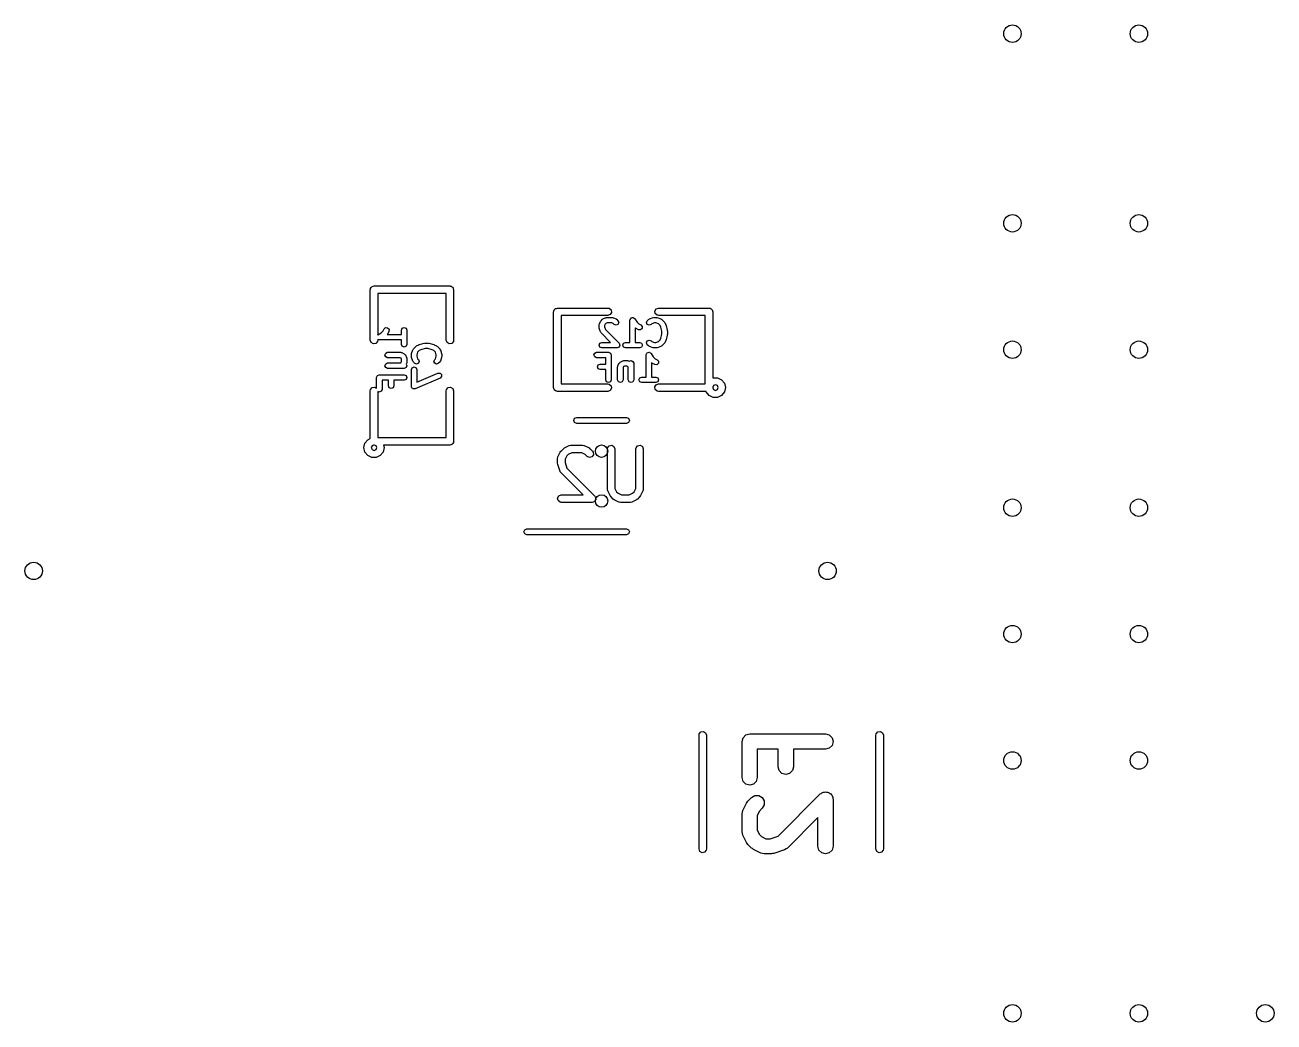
# Model space of a CAD drawing. Extents: x 0.09 to 3.11, y 0.01 to 3.81.
# Drawn here: x 2.119 to 3.107, y 0.943 to 1.732 of the extents above; entities that cross this region are included whole.
import ezdxf

# ---------------------------------------------------------------- set-up
doc = ezdxf.new("R2010")
doc.units = 0
doc.header["$MEASUREMENT"] = 0
doc.layers.add('BLACK', color=7, linetype='CONTINUOUS')

msp = doc.modelspace()

# ---------------------------------------------------------------- linework, layer by layer
at = {"layer": 'BLACK', "linetype": 'CONTINUOUS'}
for p, q in [((2.39205, 1.5225), (2.39211, 1.52288)), ((2.39205, 1.4825), (2.39205, 1.5225)), ((2.39209, 1.52301), (2.39216, 1.52313)), ((2.39211, 1.52288), (2.39209, 1.52301)), ((2.39216, 1.52313), (2.39223, 1.52351)), ((2.39223, 1.52351), (2.39272, 1.5241)), ((2.39272, 1.5241), (2.3931, 1.52476)), ((2.3931, 1.52476), (2.39335, 1.52485)), ((2.39335, 1.52485), (2.39352, 1.52506)), ((2.39352, 1.52506), (2.39428, 1.52519)), ((2.39428, 1.52519), (2.395, 1.52545)), ((2.395, 1.52545), (2.455, 1.52545)), ((2.455, 1.52545), (2.45538, 1.52539)), ((2.45538, 1.52539), (2.45551, 1.52541)), ((2.45551, 1.52541), (2.45563, 1.52534)), ((2.45563, 1.52534), (2.45601, 1.52527)), ((2.45601, 1.52527), (2.4566, 1.52478)), ((2.4566, 1.52478), (2.45726, 1.5244)), ((2.45726, 1.5244), (2.45735, 1.52415)), ((2.45735, 1.52415), (2.45756, 1.52398)), ((2.45756, 1.52398), (2.45769, 1.52322)), ((2.45769, 1.52322), (2.45795, 1.5225)), ((2.45795, 1.5225), (2.45795, 1.4825)), ((2.45205, 1.51955), (2.39795, 1.51955)), ((2.39795, 1.51955), (2.39795, 1.48658)), ((2.45205, 1.4825), (2.45205, 1.51955)), ((2.53705, 1.505), (2.53711, 1.50538)), ((2.53705, 1.445), (2.53705, 1.505)), ((2.53709, 1.50551), (2.53716, 1.50563)), ((2.53711, 1.50538), (2.53709, 1.50551)), ((2.53716, 1.50563), (2.53723, 1.50601)), ((2.53723, 1.50601), (2.53772, 1.5066)), ((2.53772, 1.5066), (2.5381, 1.50726)), ((2.5381, 1.50726), (2.53835, 1.50735)), ((2.53835, 1.50735), (2.53852, 1.50756)), ((2.53852, 1.50756), (2.53928, 1.50769)), ((2.53928, 1.50769), (2.54, 1.50795)), ((2.54, 1.50795), (2.58, 1.50795)), ((2.58, 1.50205), (2.54295, 1.50205)), ((2.54295, 1.50205), (2.54295, 1.44795)), ((2.58, 1.50795), (2.58101, 1.50777)), ((2.5819, 1.50274), (2.58, 1.50205)), ((2.58101, 1.50777), (2.58256, 1.50648)), ((2.58291, 1.50449), (2.5819, 1.50274)), ((2.58256, 1.50648), (2.58291, 1.50449)), ((2.61709, 1.50551), (2.6181, 1.50726)), ((2.61744, 1.50352), (2.61709, 1.50551)), ((2.61899, 1.50223), (2.61744, 1.50352)), ((2.6181, 1.50726), (2.62, 1.50795)), ((2.62, 1.50205), (2.61899, 1.50223)), ((2.62, 1.50795), (2.66, 1.50795)), ((2.65705, 1.50205), (2.62, 1.50205)), ((2.65705, 1.44795), (2.65705, 1.50205)), ((2.66, 1.50795), (2.66038, 1.50789)), ((2.66038, 1.50789), (2.66051, 1.50791)), ((2.66051, 1.50791), (2.66063, 1.50784)), ((2.66063, 1.50784), (2.66101, 1.50777)), ((2.66101, 1.50777), (2.6616, 1.50728)), ((2.6616, 1.50728), (2.66226, 1.5069)), ((2.66226, 1.5069), (2.66235, 1.50665)), ((2.66235, 1.50665), (2.66256, 1.50648)), ((2.66256, 1.50648), (2.66269, 1.50572)), ((2.66269, 1.50572), (2.66295, 1.505)), ((2.66295, 1.505), (2.66295, 1.45262)), ((2.4029, 1.49144), (2.40414, 1.49252)), ((2.40414, 1.49252), (2.40578, 1.49241)), ((2.40578, 1.49241), (2.40686, 1.49116)), ((2.41674, 1.49048), (2.41737, 1.492)), ((2.41737, 1.492), (2.41889, 1.49263)), ((2.41889, 1.49263), (2.42041, 1.492)), ((2.42041, 1.492), (2.42104, 1.49048)), ((2.57299, 1.49456), (2.57318, 1.49502)), ((2.57299, 1.49268), (2.57299, 1.49456)), ((2.57313, 1.49235), (2.57299, 1.49268)), ((2.5731, 1.492), (2.57313, 1.49235)), ((2.57404, 1.48919), (2.5731, 1.492)), ((2.57318, 1.49502), (2.57322, 1.49552)), ((2.57322, 1.49552), (2.57416, 1.4974)), ((2.57416, 1.4974), (2.57442, 1.49763)), ((2.57442, 1.49763), (2.57456, 1.49795)), ((2.57456, 1.49795), (2.5755, 1.49889)), ((2.5755, 1.49889), (2.57582, 1.49903)), ((2.57582, 1.49903), (2.57606, 1.49929)), ((2.57606, 1.49929), (2.57793, 1.50023)), ((2.57785, 1.49516), (2.57729, 1.49405)), ((2.57729, 1.49405), (2.57729, 1.49303)), ((2.57729, 1.49303), (2.57796, 1.49103)), ((2.57829, 1.4956), (2.57785, 1.49516)), ((2.57793, 1.50023), (2.57843, 1.50027)), ((2.5794, 1.49616), (2.57829, 1.4956)), ((2.57843, 1.50027), (2.57889, 1.50046)), ((2.57889, 1.50046), (2.58358, 1.50046)), ((2.58308, 1.49616), (2.5794, 1.49616)), ((2.58419, 1.4956), (2.58308, 1.49616)), ((2.58358, 1.50046), (2.58405, 1.50027)), ((2.58405, 1.50027), (2.58454, 1.50023)), ((2.58488, 1.49491), (2.58419, 1.4956)), ((2.58454, 1.50023), (2.58642, 1.49929)), ((2.5864, 1.49428), (2.58488, 1.49491)), ((2.58792, 1.49491), (2.5864, 1.49428)), ((2.58642, 1.49929), (2.58665, 1.49903)), ((2.58665, 1.49903), (2.58698, 1.49889)), ((2.58698, 1.49889), (2.58792, 1.49795)), ((2.58792, 1.49795), (2.58855, 1.49643)), ((2.58855, 1.49643), (2.58792, 1.49491)), ((2.59738, 1.49831), (2.59747, 1.49851)), ((2.59738, 1.48076), (2.59738, 1.49831)), ((2.59742, 1.49873), (2.59777, 1.49925)), ((2.59747, 1.49851), (2.59742, 1.49873)), ((2.59777, 1.49925), (2.59801, 1.49983)), ((2.59801, 1.49983), (2.59822, 1.49992)), ((2.59822, 1.49992), (2.59834, 1.5001)), ((2.59834, 1.5001), (2.59895, 1.50022)), ((2.59895, 1.50022), (2.59953, 1.50046)), ((2.59953, 1.50046), (2.59974, 1.50038)), ((2.59974, 1.50038), (2.59995, 1.50042)), ((2.59995, 1.50042), (2.60047, 1.50007)), ((2.60047, 1.50007), (2.60105, 1.49983)), ((2.60105, 1.49983), (2.60114, 1.49963)), ((2.60114, 1.49963), (2.60132, 1.4995)), ((2.60132, 1.4995), (2.60308, 1.49687)), ((2.60176, 1.4921), (2.60168, 1.49218)), ((2.60168, 1.49218), (2.60168, 1.48076)), ((2.60209, 1.49196), (2.60176, 1.4921)), ((2.60232, 1.4917), (2.60209, 1.49196)), ((2.60308, 1.49687), (2.60456, 1.49539)), ((2.60456, 1.49539), (2.60612, 1.4946)), ((2.60612, 1.4946), (2.6072, 1.49336)), ((2.6072, 1.49336), (2.60708, 1.49172)), ((2.61051, 1.49643), (2.61114, 1.49795)), ((2.61114, 1.49491), (2.61051, 1.49643)), ((2.61114, 1.49795), (2.61208, 1.49889)), ((2.61266, 1.49428), (2.61114, 1.49491)), ((2.61208, 1.49889), (2.61254, 1.49908)), ((2.61254, 1.49908), (2.61292, 1.49941)), ((2.61418, 1.49491), (2.61266, 1.49428)), ((2.61292, 1.49941), (2.61574, 1.50035)), ((2.61476, 1.49549), (2.61418, 1.49491)), ((2.61677, 1.49616), (2.61476, 1.49549)), ((2.61574, 1.50035), (2.61609, 1.50032)), ((2.61609, 1.50032), (2.61642, 1.50046)), ((2.61642, 1.50046), (2.61829, 1.50046)), ((2.61794, 1.49616), (2.61677, 1.49616)), ((2.61995, 1.49549), (2.61794, 1.49616)), ((2.61829, 1.50046), (2.61862, 1.50032)), ((2.61862, 1.50032), (2.61897, 1.50035)), ((2.61897, 1.50035), (2.62179, 1.49941)), ((2.62122, 1.49422), (2.61995, 1.49549)), ((2.62189, 1.49287), (2.62122, 1.49422)), ((2.62179, 1.49941), (2.62217, 1.49908)), ((2.62271, 1.4896), (2.62189, 1.49287)), ((2.62217, 1.49908), (2.62263, 1.49889)), ((2.62263, 1.49889), (2.6245, 1.49702)), ((2.6245, 1.49702), (2.62464, 1.49669)), ((2.62464, 1.49669), (2.62491, 1.49646)), ((2.62491, 1.49646), (2.62584, 1.49458)), ((2.62584, 1.49458), (2.62586, 1.49434)), ((2.62586, 1.49434), (2.62601, 1.49414)), ((2.62601, 1.49414), (2.62695, 1.49039)), ((2.39274, 1.4806), (2.39205, 1.4825)), ((2.39795, 1.4825), (2.39777, 1.48149)), ((2.39795, 1.48658), (2.398, 1.48664)), ((2.39825, 1.48309), (2.39795, 1.48322)), ((2.39795, 1.48322), (2.39795, 1.4825)), ((2.398, 1.48664), (2.40063, 1.4884)), ((2.39877, 1.48275), (2.39825, 1.48309)), ((2.39899, 1.48279), (2.39877, 1.48275)), ((2.39919, 1.4827), (2.39899, 1.48279)), ((2.41674, 1.4827), (2.39919, 1.4827)), ((2.40063, 1.4884), (2.40211, 1.48988)), ((2.40211, 1.48988), (2.4029, 1.49144)), ((2.4054, 1.48709), (2.40532, 1.487)), ((2.40532, 1.487), (2.41674, 1.487)), ((2.40554, 1.48741), (2.4054, 1.48709)), ((2.4058, 1.48765), (2.40554, 1.48741)), ((2.40674, 1.48952), (2.4058, 1.48765)), ((2.40686, 1.49116), (2.40674, 1.48952)), ((2.41674, 1.487), (2.41674, 1.49048)), ((2.41674, 1.47923), (2.41674, 1.4827)), ((2.42104, 1.49048), (2.42104, 1.47923)), ((2.45274, 1.4806), (2.45205, 1.4825)), ((2.45795, 1.4825), (2.45777, 1.48149)), ((2.57437, 1.48881), (2.57404, 1.48919)), ((2.57456, 1.48835), (2.57437, 1.48881)), ((2.58215, 1.48076), (2.57456, 1.48835)), ((2.57796, 1.49103), (2.58886, 1.48013)), ((2.6042, 1.49076), (2.60232, 1.4917)), ((2.60584, 1.49064), (2.6042, 1.49076)), ((2.60708, 1.49172), (2.60584, 1.49064)), ((2.61051, 1.48049), (2.61114, 1.48201)), ((2.61114, 1.48201), (2.61266, 1.48264)), ((2.61266, 1.48264), (2.61418, 1.48201)), ((2.61418, 1.48201), (2.61476, 1.48143)), ((2.61995, 1.48143), (2.62122, 1.4827)), ((2.62122, 1.4827), (2.62189, 1.48405)), ((2.62189, 1.48405), (2.62271, 1.48732)), ((2.62271, 1.48732), (2.62271, 1.4896)), ((2.62584, 1.48234), (2.62491, 1.48046)), ((2.62586, 1.48258), (2.62584, 1.48234)), ((2.62601, 1.48278), (2.62586, 1.48258)), ((2.62695, 1.48653), (2.62601, 1.48278)), ((2.62695, 1.49039), (2.62691, 1.49012)), ((2.62691, 1.49012), (2.62701, 1.48987)), ((2.62701, 1.48705), (2.62691, 1.4868)), ((2.62691, 1.4868), (2.62695, 1.48653)), ((2.62701, 1.48987), (2.62701, 1.48705)), ((2.39449, 1.47959), (2.39274, 1.4806)), ((2.39648, 1.47994), (2.39449, 1.47959)), ((2.39777, 1.48149), (2.39648, 1.47994)), ((2.40361, 1.47078), (2.40424, 1.4723)), ((2.40424, 1.4723), (2.40576, 1.47293)), ((2.40576, 1.47293), (2.41608, 1.47293)), ((2.41608, 1.47293), (2.41654, 1.47274)), ((2.41654, 1.47274), (2.41704, 1.47271)), ((2.41737, 1.47771), (2.41674, 1.47923)), ((2.41704, 1.47271), (2.41891, 1.47177)), ((2.41889, 1.47708), (2.41737, 1.47771)), ((2.42041, 1.47771), (2.41889, 1.47708)), ((2.42104, 1.47923), (2.42041, 1.47771)), ((2.42465, 1.47209), (2.42559, 1.47491)), ((2.42559, 1.47491), (2.42592, 1.47528)), ((2.42592, 1.47528), (2.42611, 1.47575)), ((2.42611, 1.47575), (2.42798, 1.47762)), ((2.42798, 1.47762), (2.42831, 1.47776)), ((2.42831, 1.47776), (2.42854, 1.47803)), ((2.42854, 1.47803), (2.43042, 1.47896)), ((2.42951, 1.47306), (2.42884, 1.47106)), ((2.43078, 1.47434), (2.42951, 1.47306)), ((2.43042, 1.47896), (2.43066, 1.47898)), ((2.43066, 1.47898), (2.43086, 1.47913)), ((2.43213, 1.47501), (2.43078, 1.47434)), ((2.43086, 1.47913), (2.43461, 1.48006)), ((2.4354, 1.47583), (2.43213, 1.47501)), ((2.43461, 1.48006), (2.43488, 1.48002)), ((2.43488, 1.48002), (2.43513, 1.48013)), ((2.43513, 1.48013), (2.43795, 1.48013)), ((2.43768, 1.47583), (2.4354, 1.47583)), ((2.44095, 1.47501), (2.43768, 1.47583)), ((2.43795, 1.48013), (2.4382, 1.48002)), ((2.4382, 1.48002), (2.43847, 1.48006)), ((2.43847, 1.48006), (2.44222, 1.47913)), ((2.4423, 1.47434), (2.44095, 1.47501)), ((2.44222, 1.47913), (2.44242, 1.47898)), ((2.44357, 1.47306), (2.4423, 1.47434)), ((2.44242, 1.47898), (2.44266, 1.47896)), ((2.44266, 1.47896), (2.44454, 1.47803)), ((2.44424, 1.47106), (2.44357, 1.47306)), ((2.44454, 1.47803), (2.44477, 1.47776)), ((2.44477, 1.47776), (2.4451, 1.47762)), ((2.4451, 1.47762), (2.44697, 1.47575)), ((2.44697, 1.47575), (2.44716, 1.47528)), ((2.44716, 1.47528), (2.44749, 1.47491)), ((2.44749, 1.47491), (2.44843, 1.47209)), ((2.45449, 1.47959), (2.45274, 1.4806)), ((2.45648, 1.47994), (2.45449, 1.47959)), ((2.45777, 1.48149), (2.45648, 1.47994)), ((2.56893, 1.47081), (2.56956, 1.47233)), ((2.56956, 1.47233), (2.57108, 1.47296)), ((2.57108, 1.47296), (2.58046, 1.47296)), ((2.57299, 1.47861), (2.57362, 1.48013)), ((2.57362, 1.47709), (2.57299, 1.47861)), ((2.57362, 1.48013), (2.57514, 1.48076)), ((2.57514, 1.47646), (2.57362, 1.47709)), ((2.57514, 1.48076), (2.58215, 1.48076)), ((2.58734, 1.47646), (2.57514, 1.47646)), ((2.58046, 1.47296), (2.58198, 1.47233)), ((2.58198, 1.47233), (2.58261, 1.47081)), ((2.58886, 1.47709), (2.58734, 1.47646)), ((2.58886, 1.48013), (2.58949, 1.47861)), ((2.58949, 1.47861), (2.58886, 1.47709)), ((2.59175, 1.47861), (2.59238, 1.48013)), ((2.59238, 1.47709), (2.59175, 1.47861)), ((2.59238, 1.48013), (2.5939, 1.48076)), ((2.5939, 1.47646), (2.59238, 1.47709)), ((2.5939, 1.48076), (2.59738, 1.48076)), ((2.59953, 1.47646), (2.5939, 1.47646)), ((2.60516, 1.47646), (2.59953, 1.47646)), ((2.60168, 1.48076), (2.60516, 1.48076)), ((2.60516, 1.48076), (2.60668, 1.48013)), ((2.60668, 1.47709), (2.60516, 1.47646)), ((2.60668, 1.48013), (2.60731, 1.47861)), ((2.60731, 1.47861), (2.60668, 1.47709)), ((2.61114, 1.47897), (2.61051, 1.48049)), ((2.61059, 1.47175), (2.61083, 1.47233)), ((2.61083, 1.47233), (2.61104, 1.47242)), ((2.61104, 1.47242), (2.61116, 1.4726)), ((2.61208, 1.47803), (2.61114, 1.47897)), ((2.61116, 1.4726), (2.61178, 1.47272)), ((2.61178, 1.47272), (2.61235, 1.47296)), ((2.61254, 1.47784), (2.61208, 1.47803)), ((2.61235, 1.47296), (2.61256, 1.47288)), ((2.61292, 1.47751), (2.61254, 1.47784)), ((2.61256, 1.47288), (2.61278, 1.47292)), ((2.61278, 1.47292), (2.6133, 1.47257)), ((2.61574, 1.47657), (2.61292, 1.47751)), ((2.6133, 1.47257), (2.61387, 1.47233)), ((2.61387, 1.47233), (2.61396, 1.47213)), ((2.61396, 1.47213), (2.61414, 1.472)), ((2.61476, 1.48143), (2.61677, 1.48076)), ((2.61609, 1.4766), (2.61574, 1.47657)), ((2.61642, 1.47646), (2.61609, 1.4766)), ((2.61829, 1.47646), (2.61642, 1.47646)), ((2.61677, 1.48076), (2.61794, 1.48076)), ((2.61794, 1.48076), (2.61995, 1.48143)), ((2.61862, 1.4766), (2.61829, 1.47646)), ((2.61897, 1.47657), (2.61862, 1.4766)), ((2.62179, 1.47751), (2.61897, 1.47657)), ((2.62216, 1.47784), (2.62179, 1.47751)), ((2.62263, 1.47803), (2.62216, 1.47784)), ((2.6245, 1.4799), (2.62263, 1.47803)), ((2.62464, 1.48023), (2.6245, 1.4799)), ((2.62491, 1.48046), (2.62464, 1.48023)), ((2.40424, 1.46926), (2.40361, 1.47078)), ((2.40361, 1.46234), (2.40424, 1.46386)), ((2.40424, 1.46082), (2.40361, 1.46234)), ((2.40576, 1.46863), (2.40424, 1.46926)), ((2.40424, 1.46386), (2.40576, 1.46449)), ((2.41557, 1.46863), (2.40576, 1.46863)), ((2.40576, 1.46449), (2.41612, 1.46449)), ((2.41635, 1.46824), (2.41557, 1.46863)), ((2.41612, 1.46449), (2.41618, 1.46455)), ((2.41618, 1.46455), (2.41674, 1.46566)), ((2.41674, 1.46746), (2.41635, 1.46824)), ((2.41674, 1.46566), (2.41674, 1.46746)), ((2.41891, 1.47177), (2.41936, 1.47125)), ((2.41936, 1.47125), (2.41987, 1.47081)), ((2.41987, 1.47081), (2.42081, 1.46893)), ((2.42104, 1.46234), (2.42041, 1.46082)), ((2.42081, 1.46419), (2.42052, 1.4636)), ((2.42052, 1.4636), (2.42104, 1.46234)), ((2.42081, 1.46893), (2.42085, 1.46843)), ((2.42085, 1.46469), (2.42081, 1.46419)), ((2.42085, 1.46843), (2.42104, 1.46797)), ((2.42104, 1.46515), (2.42085, 1.46469)), ((2.42104, 1.46797), (2.42104, 1.46515)), ((2.42454, 1.47141), (2.42468, 1.47174)), ((2.42454, 1.46954), (2.42454, 1.47141)), ((2.42468, 1.46921), (2.42454, 1.46954)), ((2.42468, 1.47174), (2.42465, 1.47209)), ((2.42465, 1.46886), (2.42468, 1.46921)), ((2.42559, 1.46604), (2.42465, 1.46886)), ((2.42592, 1.46566), (2.42559, 1.46604)), ((2.42611, 1.4652), (2.42592, 1.46566)), ((2.42705, 1.46426), (2.42611, 1.4652)), ((2.42857, 1.46363), (2.42705, 1.46426)), ((2.43009, 1.46426), (2.42857, 1.46363)), ((2.42884, 1.47106), (2.42884, 1.46988)), ((2.42884, 1.46988), (2.42951, 1.46788)), ((2.42951, 1.46788), (2.43009, 1.4673)), ((2.43009, 1.4673), (2.43072, 1.46578)), ((2.43072, 1.46578), (2.43009, 1.46426)), ((2.44236, 1.46578), (2.44299, 1.4673)), ((2.44299, 1.46426), (2.44236, 1.46578)), ((2.44299, 1.4673), (2.44357, 1.46788)), ((2.44451, 1.46363), (2.44299, 1.46426)), ((2.44357, 1.46788), (2.44424, 1.46988)), ((2.44424, 1.46988), (2.44424, 1.47106)), ((2.44603, 1.46426), (2.44451, 1.46363)), ((2.44697, 1.4652), (2.44603, 1.46426)), ((2.44716, 1.46566), (2.44697, 1.4652)), ((2.44749, 1.46604), (2.44716, 1.46566)), ((2.44843, 1.46886), (2.44749, 1.46604)), ((2.44843, 1.47209), (2.4484, 1.47174)), ((2.4484, 1.47174), (2.44854, 1.47141)), ((2.44854, 1.46954), (2.4484, 1.46921)), ((2.4484, 1.46921), (2.44843, 1.46886)), ((2.44854, 1.47141), (2.44854, 1.46954)), ((2.56956, 1.46929), (2.56893, 1.47081)), ((2.57108, 1.46866), (2.56956, 1.46929)), ((2.57831, 1.46866), (2.57108, 1.46866)), ((2.57174, 1.46143), (2.57237, 1.46295)), ((2.57237, 1.46295), (2.57389, 1.46358)), ((2.57389, 1.46358), (2.57831, 1.46358)), ((2.57831, 1.46358), (2.57831, 1.46866)), ((2.58261, 1.47081), (2.58261, 1.45111)), ((2.58788, 1.46189), (2.58792, 1.46239)), ((2.58792, 1.46239), (2.58886, 1.46427)), ((2.58886, 1.46427), (2.58937, 1.46471)), ((2.58937, 1.46471), (2.58982, 1.46523)), ((2.58982, 1.46523), (2.59169, 1.46617)), ((2.59169, 1.46617), (2.59219, 1.4662)), ((2.59219, 1.4662), (2.59265, 1.46639)), ((2.59265, 1.46639), (2.59547, 1.46639)), ((2.59547, 1.46639), (2.59593, 1.4662)), ((2.59593, 1.4662), (2.59643, 1.46617)), ((2.59643, 1.46617), (2.59702, 1.46587)), ((2.59702, 1.46587), (2.59828, 1.46639)), ((2.59828, 1.46639), (2.5998, 1.46576)), ((2.5998, 1.46576), (2.60043, 1.46424)), ((2.60043, 1.46424), (2.60043, 1.45111)), ((2.6102, 1.47081), (2.61029, 1.47101)), ((2.6102, 1.45326), (2.6102, 1.47081)), ((2.61025, 1.47123), (2.61059, 1.47175)), ((2.61029, 1.47101), (2.61025, 1.47123)), ((2.61414, 1.472), (2.6159, 1.46937)), ((2.61459, 1.4646), (2.6145, 1.46468)), ((2.6145, 1.46468), (2.6145, 1.45326)), ((2.61491, 1.46446), (2.61459, 1.4646)), ((2.61515, 1.4642), (2.61491, 1.46446)), ((2.61702, 1.46326), (2.61515, 1.4642)), ((2.6159, 1.46937), (2.61738, 1.46789)), ((2.61866, 1.46314), (2.61702, 1.46326)), ((2.61738, 1.46789), (2.61894, 1.4671)), ((2.61991, 1.46422), (2.61866, 1.46314)), ((2.61894, 1.4671), (2.62002, 1.46586)), ((2.62002, 1.46586), (2.61991, 1.46422)), ((2.39704, 1.45296), (2.39767, 1.45448)), ((2.39704, 1.44453), (2.39704, 1.45296)), ((2.39767, 1.45448), (2.39919, 1.45511)), ((2.39919, 1.45511), (2.41889, 1.45511)), ((2.40576, 1.46019), (2.40424, 1.46082)), ((2.41701, 1.46019), (2.40576, 1.46019)), ((2.41889, 1.46019), (2.41701, 1.46019)), ((2.42041, 1.46082), (2.41889, 1.46019)), ((2.41889, 1.45511), (2.42041, 1.45448)), ((2.42041, 1.45448), (2.42104, 1.45296)), ((2.42104, 1.45296), (2.42041, 1.45144)), ((2.42454, 1.45922), (2.42517, 1.46074)), ((2.42454, 1.44608), (2.42454, 1.45922)), ((2.42517, 1.46074), (2.42669, 1.46137)), ((2.42669, 1.46137), (2.42821, 1.46074)), ((2.44724, 1.45255), (2.42754, 1.44411)), ((2.42821, 1.46074), (2.42884, 1.45922)), ((2.42884, 1.45922), (2.42884, 1.44934)), ((2.42884, 1.44934), (2.44554, 1.4565)), ((2.44554, 1.4565), (2.44719, 1.45652)), ((2.44719, 1.45652), (2.44837, 1.45537)), ((2.44839, 1.45373), (2.44724, 1.45255)), ((2.44837, 1.45537), (2.44839, 1.45373)), ((2.57237, 1.45991), (2.57174, 1.46143)), ((2.57389, 1.45928), (2.57237, 1.45991)), ((2.57831, 1.45928), (2.57389, 1.45928)), ((2.57831, 1.45111), (2.57831, 1.45928)), ((2.58769, 1.46143), (2.58788, 1.46189)), ((2.58769, 1.45111), (2.58769, 1.46143)), ((2.59238, 1.4617), (2.59199, 1.46092)), ((2.59199, 1.46092), (2.59199, 1.45111)), ((2.59316, 1.46209), (2.59238, 1.4617)), ((2.59496, 1.46209), (2.59316, 1.46209)), ((2.59607, 1.46154), (2.59496, 1.46209)), ((2.59613, 1.46148), (2.59607, 1.46154)), ((2.59613, 1.45111), (2.59613, 1.46148)), ((2.60458, 1.45111), (2.60521, 1.45263)), ((2.60521, 1.45263), (2.60673, 1.45326)), ((2.60673, 1.45326), (2.6102, 1.45326)), ((2.6145, 1.45326), (2.61798, 1.45326)), ((2.61798, 1.45326), (2.6195, 1.45263)), ((2.6195, 1.45263), (2.62013, 1.45111)), ((2.66295, 1.45262), (2.66323, 1.45275)), ((2.66323, 1.45275), (2.66677, 1.45275)), ((2.66677, 1.45275), (2.66996, 1.45122)), ((2.39205, 1.4425), (2.39223, 1.44351)), ((2.39205, 1.40468), (2.39205, 1.4425)), ((2.39223, 1.44351), (2.39352, 1.44506)), ((2.39352, 1.44506), (2.39551, 1.44541)), ((2.39551, 1.44541), (2.39704, 1.44453)), ((2.40134, 1.44358), (2.40071, 1.44206)), ((2.40642, 1.45081), (2.40134, 1.45081)), ((2.40134, 1.45081), (2.40134, 1.44358)), ((2.40642, 1.44639), (2.40642, 1.45081)), ((2.40705, 1.44487), (2.40642, 1.44639)), ((2.40857, 1.44424), (2.40705, 1.44487)), ((2.41009, 1.44487), (2.40857, 1.44424)), ((2.41072, 1.44639), (2.41009, 1.44487)), ((2.41889, 1.45081), (2.41072, 1.45081)), ((2.41072, 1.45081), (2.41072, 1.44639)), ((2.42041, 1.45144), (2.41889, 1.45081)), ((2.42471, 1.44568), (2.42454, 1.44608)), ((2.42471, 1.44524), (2.42471, 1.44568)), ((2.42501, 1.44495), (2.42471, 1.44524)), ((2.42517, 1.44456), (2.42501, 1.44495)), ((2.42558, 1.44439), (2.42517, 1.44456)), ((2.42589, 1.44409), (2.42558, 1.44439)), ((2.42631, 1.44409), (2.42589, 1.44409)), ((2.42669, 1.44393), (2.42631, 1.44409)), ((2.4271, 1.4441), (2.42669, 1.44393)), ((2.42754, 1.44411), (2.4271, 1.4441)), ((2.45205, 1.4425), (2.45223, 1.44351)), ((2.45205, 1.40545), (2.45205, 1.4425)), ((2.45223, 1.44351), (2.45352, 1.44506)), ((2.45352, 1.44506), (2.45551, 1.44541)), ((2.45551, 1.44541), (2.45726, 1.4444)), ((2.45726, 1.4444), (2.45795, 1.4425)), ((2.45795, 1.4425), (2.45795, 1.4025)), ((2.53731, 1.44428), (2.53705, 1.445)), ((2.53744, 1.44352), (2.53731, 1.44428)), ((2.53765, 1.44335), (2.53744, 1.44352)), ((2.53774, 1.4431), (2.53765, 1.44335)), ((2.5384, 1.44272), (2.53774, 1.4431)), ((2.53899, 1.44223), (2.5384, 1.44272)), ((2.54295, 1.44795), (2.58, 1.44795)), ((2.57894, 1.44959), (2.57831, 1.45111)), ((2.58046, 1.44896), (2.57894, 1.44959)), ((2.58, 1.44795), (2.58101, 1.44777)), ((2.5819, 1.44274), (2.58, 1.44205)), ((2.58198, 1.44959), (2.58046, 1.44896)), ((2.58101, 1.44777), (2.58256, 1.44648)), ((2.58291, 1.44449), (2.5819, 1.44274)), ((2.58261, 1.45111), (2.58198, 1.44959)), ((2.58256, 1.44648), (2.58291, 1.44449)), ((2.58832, 1.44959), (2.58769, 1.45111)), ((2.58984, 1.44896), (2.58832, 1.44959)), ((2.59136, 1.44959), (2.58984, 1.44896)), ((2.59199, 1.45111), (2.59136, 1.44959)), ((2.59676, 1.44959), (2.59613, 1.45111)), ((2.59828, 1.44896), (2.59676, 1.44959)), ((2.5998, 1.44959), (2.59828, 1.44896)), ((2.60043, 1.45111), (2.5998, 1.44959)), ((2.60521, 1.44959), (2.60458, 1.45111)), ((2.60673, 1.44896), (2.60521, 1.44959)), ((2.61235, 1.44896), (2.60673, 1.44896)), ((2.61798, 1.44896), (2.61235, 1.44896)), ((2.61709, 1.44551), (2.6181, 1.44726)), ((2.61744, 1.44352), (2.61709, 1.44551)), ((2.61899, 1.44223), (2.61744, 1.44352)), ((2.6195, 1.44959), (2.61798, 1.44896)), ((2.6181, 1.44726), (2.62, 1.44795)), ((2.62013, 1.45111), (2.6195, 1.44959)), ((2.62, 1.44795), (2.65705, 1.44795)), ((2.66295, 1.445), (2.6629, 1.44471)), ((2.6629, 1.44471), (2.66343, 1.44343)), ((2.66343, 1.44657), (2.66295, 1.44541)), ((2.66295, 1.44541), (2.66295, 1.445)), ((2.665, 1.44722), (2.66343, 1.44657)), ((2.66343, 1.44343), (2.665, 1.44278)), ((2.66657, 1.44657), (2.665, 1.44722)), ((2.665, 1.44278), (2.66657, 1.44343)), ((2.66722, 1.445), (2.66657, 1.44657)), ((2.66657, 1.44343), (2.66722, 1.445)), ((2.66996, 1.45122), (2.67217, 1.44845)), ((2.67217, 1.44845), (2.67295, 1.445)), ((2.67295, 1.445), (2.67217, 1.44155)), ((2.39919, 1.44143), (2.39795, 1.44194)), ((2.39795, 1.44194), (2.39795, 1.40545)), ((2.40071, 1.44206), (2.39919, 1.44143)), ((2.53937, 1.44216), (2.53899, 1.44223)), ((2.53949, 1.44209), (2.53937, 1.44216)), ((2.53962, 1.44211), (2.53949, 1.44209)), ((2.54, 1.44205), (2.53962, 1.44211)), ((2.58, 1.44205), (2.54, 1.44205)), ((2.62, 1.44205), (2.61899, 1.44223)), ((2.65772, 1.44205), (2.62, 1.44205)), ((2.65783, 1.44155), (2.65772, 1.44205)), ((2.66004, 1.43878), (2.65783, 1.44155)), ((2.66323, 1.43725), (2.66004, 1.43878)), ((2.66677, 1.43725), (2.66323, 1.43725)), ((2.66996, 1.43878), (2.66677, 1.43725)), ((2.67217, 1.44155), (2.66996, 1.43878)), ((2.55295, 1.41909), (2.55364, 1.42076)), ((2.55364, 1.41742), (2.55295, 1.41909)), ((2.55364, 1.42076), (2.55531, 1.42146)), ((2.55531, 1.41673), (2.55364, 1.41742)), ((2.55531, 1.42146), (2.59469, 1.42146)), ((2.59469, 1.41673), (2.55531, 1.41673)), ((2.59469, 1.42146), (2.59636, 1.42076)), ((2.59636, 1.41742), (2.59469, 1.41673)), ((2.59636, 1.42076), (2.59705, 1.41909)), ((2.59705, 1.41909), (2.59636, 1.41742)), ((2.38783, 1.40095), (2.39004, 1.40372)), ((2.39004, 1.40372), (2.39205, 1.40468)), ((2.39795, 1.40545), (2.45205, 1.40545)), ((2.38705, 1.3975), (2.38783, 1.40095)), ((2.38783, 1.39405), (2.38705, 1.3975)), ((2.39004, 1.39128), (2.38783, 1.39405)), ((2.39343, 1.39907), (2.39278, 1.3975)), ((2.39278, 1.3975), (2.39343, 1.39593)), ((2.39471, 1.3996), (2.39343, 1.39907)), ((2.39343, 1.39593), (2.395, 1.39528)), ((2.395, 1.39955), (2.39471, 1.3996)), ((2.39541, 1.39955), (2.395, 1.39955)), ((2.395, 1.39528), (2.39657, 1.39593)), ((2.39657, 1.39907), (2.39541, 1.39955)), ((2.39722, 1.3975), (2.39657, 1.39907)), ((2.39657, 1.39593), (2.39722, 1.3975)), ((2.40217, 1.39405), (2.39996, 1.39128)), ((2.40295, 1.3975), (2.40217, 1.39405)), ((2.455, 1.39955), (2.40249, 1.39955)), ((2.40249, 1.39955), (2.40295, 1.3975)), ((2.45572, 1.39981), (2.455, 1.39955)), ((2.45648, 1.39994), (2.45572, 1.39981)), ((2.45665, 1.40015), (2.45648, 1.39994)), ((2.4569, 1.40024), (2.45665, 1.40015)), ((2.45728, 1.4009), (2.4569, 1.40024)), ((2.45777, 1.40149), (2.45728, 1.4009)), ((2.45784, 1.40187), (2.45777, 1.40149)), ((2.45791, 1.40199), (2.45784, 1.40187)), ((2.45795, 1.4025), (2.45789, 1.40212)), ((2.45789, 1.40212), (2.45791, 1.40199)), ((2.54049, 1.39029), (2.54236, 1.39403)), ((2.54236, 1.39403), (2.54289, 1.39474)), ((2.54289, 1.39474), (2.54292, 1.3948)), ((2.54292, 1.3948), (2.54479, 1.39668)), ((2.54479, 1.39668), (2.54551, 1.39718)), ((2.54551, 1.39718), (2.54556, 1.39723)), ((2.54556, 1.39723), (2.54931, 1.3991)), ((2.55133, 1.39351), (2.54863, 1.39216)), ((2.54931, 1.3991), (2.55029, 1.3994)), ((2.55029, 1.3994), (2.55046, 1.39936)), ((2.55046, 1.39936), (2.55063, 1.39942)), ((2.55063, 1.39942), (2.56, 1.39942)), ((2.5593, 1.39351), (2.55133, 1.39351)), ((2.562, 1.39216), (2.5593, 1.39351)), ((2.56, 1.39942), (2.56101, 1.39924)), ((2.56101, 1.39924), (2.56115, 1.39913)), ((2.56115, 1.39913), (2.56132, 1.3991)), ((2.56132, 1.3991), (2.56507, 1.39723)), ((2.56507, 1.39723), (2.56578, 1.3967)), ((2.56578, 1.3967), (2.56584, 1.39668)), ((2.56584, 1.39668), (2.56771, 1.3948)), ((2.56771, 1.3948), (2.5683, 1.39396)), ((2.5683, 1.39396), (2.56848, 1.39195)), ((2.57955, 1.39646), (2.57972, 1.39747)), ((2.57955, 1.36459), (2.57955, 1.39646)), ((2.57972, 1.39747), (2.58102, 1.39902)), ((2.58102, 1.39902), (2.58301, 1.39937)), ((2.58301, 1.39937), (2.58476, 1.39836)), ((2.58476, 1.39836), (2.58545, 1.39646)), ((2.58545, 1.39646), (2.58545, 1.36529)), ((2.60204, 1.39646), (2.60222, 1.39747)), ((2.60204, 1.36529), (2.60204, 1.39646)), ((2.60222, 1.39747), (2.60352, 1.39902)), ((2.60352, 1.39902), (2.60551, 1.39937)), ((2.60551, 1.39937), (2.60726, 1.39836)), ((2.60726, 1.39836), (2.60795, 1.39646)), ((2.60795, 1.39646), (2.60795, 1.36459)), ((2.39323, 1.38975), (2.39004, 1.39128)), ((2.39677, 1.38975), (2.39323, 1.38975)), ((2.39996, 1.39128), (2.39677, 1.38975)), ((2.54018, 1.38896), (2.54035, 1.38997)), ((2.54018, 1.38522), (2.54018, 1.38896)), ((2.5402, 1.38515), (2.54018, 1.38522)), ((2.54033, 1.38428), (2.5402, 1.38515)), ((2.5422, 1.37866), (2.54033, 1.38428)), ((2.54035, 1.38997), (2.54047, 1.39011)), ((2.54047, 1.39011), (2.54049, 1.39029)), ((2.54743, 1.39097), (2.54608, 1.38827)), ((2.54608, 1.38827), (2.54608, 1.38569)), ((2.54608, 1.38569), (2.54758, 1.38119)), ((2.54863, 1.39216), (2.54743, 1.39097)), ((2.56354, 1.39063), (2.562, 1.39216)), ((2.56537, 1.38977), (2.56354, 1.39063)), ((2.56732, 1.3903), (2.56537, 1.38977)), ((2.56848, 1.39195), (2.56732, 1.3903)), ((2.54231, 1.37852), (2.5422, 1.37866)), ((2.54233, 1.37834), (2.54231, 1.37852)), ((2.54292, 1.3775), (2.54233, 1.37834)), ((2.56037, 1.36005), (2.54292, 1.3775)), ((2.54758, 1.38119), (2.56959, 1.35918)), ((2.57961, 1.36443), (2.57955, 1.36459)), ((2.57957, 1.36426), (2.57961, 1.36443)), ((2.57986, 1.36327), (2.57957, 1.36426)), ((2.58545, 1.36529), (2.5868, 1.36259)), ((2.60069, 1.36259), (2.60204, 1.36529)), ((2.60766, 1.36345), (2.60764, 1.36327)), ((2.60777, 1.36358), (2.60766, 1.36345)), ((2.60795, 1.36459), (2.60777, 1.36358)), ((2.54022, 1.35761), (2.54123, 1.35936)), ((2.54057, 1.35562), (2.54022, 1.35761)), ((2.54212, 1.35432), (2.54057, 1.35562)), ((2.54123, 1.35936), (2.54313, 1.36005)), ((2.54313, 1.35414), (2.54212, 1.35432)), ((2.54313, 1.36005), (2.56037, 1.36005)), ((2.5675, 1.35414), (2.54313, 1.35414)), ((2.56834, 1.35444), (2.5675, 1.35414)), ((2.56919, 1.35467), (2.56834, 1.35444)), ((2.56927, 1.35479), (2.56919, 1.35467)), ((2.5694, 1.35483), (2.56927, 1.35479)), ((2.56984, 1.3556), (2.5694, 1.35483)), ((2.56959, 1.35918), (2.56996, 1.35865)), ((2.57035, 1.35633), (2.56984, 1.3556)), ((2.56996, 1.35865), (2.57006, 1.35857)), ((2.57006, 1.35857), (2.57007, 1.35849)), ((2.57007, 1.35849), (2.57018, 1.35834)), ((2.57018, 1.35834), (2.57025, 1.35746)), ((2.57025, 1.35746), (2.57041, 1.35658)), ((2.57041, 1.35658), (2.57034, 1.35646)), ((2.57034, 1.35646), (2.57035, 1.35633)), ((2.58173, 1.35952), (2.57986, 1.36327)), ((2.58178, 1.35948), (2.58173, 1.35952)), ((2.58229, 1.35876), (2.58178, 1.35948)), ((2.58416, 1.35688), (2.58229, 1.35876)), ((2.58422, 1.35685), (2.58416, 1.35688)), ((2.58493, 1.35633), (2.58422, 1.35685)), ((2.58868, 1.35445), (2.58493, 1.35633)), ((2.5868, 1.36259), (2.588, 1.3614)), ((2.588, 1.3614), (2.5907, 1.36005)), ((2.58885, 1.35443), (2.58868, 1.35445)), ((2.58899, 1.35432), (2.58885, 1.35443)), ((2.59, 1.35414), (2.58899, 1.35432)), ((2.5975, 1.35414), (2.59, 1.35414)), ((2.5907, 1.36005), (2.5968, 1.36005)), ((2.5968, 1.36005), (2.5995, 1.3614)), ((2.59766, 1.3542), (2.5975, 1.35414)), ((2.59783, 1.35416), (2.59766, 1.3542)), ((2.59882, 1.35445), (2.59783, 1.35416)), ((2.60257, 1.35633), (2.59882, 1.35445)), ((2.5995, 1.3614), (2.60069, 1.36259)), ((2.60261, 1.35637), (2.60257, 1.35633)), ((2.60333, 1.35688), (2.60261, 1.35637)), ((2.60521, 1.35876), (2.60333, 1.35688)), ((2.60524, 1.35881), (2.60521, 1.35876)), ((2.60576, 1.35952), (2.60524, 1.35881)), ((2.60764, 1.36327), (2.60576, 1.35952)), ((2.51358, 1.33091), (2.51427, 1.33258)), ((2.51427, 1.32924), (2.51358, 1.33091)), ((2.51427, 1.33258), (2.51594, 1.33327)), ((2.51594, 1.32854), (2.51427, 1.32924)), ((2.51594, 1.33327), (2.59469, 1.33327)), ((2.59469, 1.32854), (2.51594, 1.32854)), ((2.59469, 1.33327), (2.59636, 1.33258)), ((2.59636, 1.32924), (2.59469, 1.32854)), ((2.59636, 1.33258), (2.59705, 1.33091)), ((2.59705, 1.33091), (2.59636, 1.32924)), ((2.65205, 1.17), (2.65223, 1.17101)), ((2.65205, 1.08), (2.65205, 1.17)), ((2.65223, 1.17101), (2.65352, 1.17256)), ((2.65352, 1.17256), (2.65551, 1.17291)), ((2.65551, 1.17291), (2.65726, 1.1719)), ((2.65726, 1.1719), (2.65795, 1.17)), ((2.65795, 1.17), (2.65795, 1.08)), ((2.68613, 1.165), (2.68694, 1.168)), ((2.68694, 1.168), (2.68913, 1.1702)), ((2.68913, 1.1702), (2.69213, 1.171)), ((2.69213, 1.171), (2.75213, 1.171)), ((2.75213, 1.171), (2.75513, 1.1702)), ((2.75513, 1.1702), (2.75733, 1.168)), ((2.75733, 1.168), (2.75813, 1.165)), ((2.79205, 1.17), (2.79223, 1.17101)), ((2.79205, 1.08), (2.79205, 1.17)), ((2.79223, 1.17101), (2.79352, 1.17256)), ((2.79352, 1.17256), (2.79551, 1.17291)), ((2.79551, 1.17291), (2.79726, 1.1719)), ((2.79726, 1.1719), (2.79795, 1.17)), ((2.79795, 1.17), (2.79795, 1.08)), ((2.68613, 1.13643), (2.68613, 1.165)), ((2.7147, 1.159), (2.69813, 1.159)), ((2.69813, 1.159), (2.69813, 1.13643)), ((2.7147, 1.145), (2.7147, 1.159)), ((2.75213, 1.159), (2.7267, 1.159)), ((2.7267, 1.159), (2.7267, 1.145)), ((2.75513, 1.1598), (2.75213, 1.159)), ((2.75733, 1.162), (2.75513, 1.1598)), ((2.75813, 1.165), (2.75733, 1.162)), ((2.68694, 1.13343), (2.68613, 1.13643)), ((2.69813, 1.13643), (2.69733, 1.13343)), ((2.71551, 1.142), (2.7147, 1.145)), ((2.7177, 1.1398), (2.71551, 1.142)), ((2.7207, 1.139), (2.7177, 1.1398)), ((2.7237, 1.1398), (2.7207, 1.139)), ((2.7259, 1.142), (2.7237, 1.1398)), ((2.7267, 1.145), (2.7259, 1.142)), ((2.68913, 1.13123), (2.68694, 1.13343)), ((2.69213, 1.13043), (2.68913, 1.13123)), ((2.69513, 1.13123), (2.69213, 1.13043)), ((2.69733, 1.13343), (2.69513, 1.13123)), ((2.68962, 1.11625), (2.69026, 1.11698)), ((2.69026, 1.11698), (2.69075, 1.11781)), ((2.69075, 1.11781), (2.6936, 1.12067)), ((2.6936, 1.12067), (2.69629, 1.12222)), ((2.69629, 1.12222), (2.6994, 1.12222)), ((2.6994, 1.12222), (2.70209, 1.12067)), ((2.70209, 1.12067), (2.70364, 1.11798)), ((2.70364, 1.11798), (2.70364, 1.11488)), ((2.71461, 1.09024), (2.74789, 1.12353)), ((2.74789, 1.12353), (2.74857, 1.12392)), ((2.74857, 1.12392), (2.74913, 1.12448)), ((2.74913, 1.12448), (2.7499, 1.12469)), ((2.7499, 1.12469), (2.75058, 1.12508)), ((2.75058, 1.12508), (2.75137, 1.12508)), ((2.75137, 1.12508), (2.75213, 1.12529)), ((2.75213, 1.12529), (2.7529, 1.12508)), ((2.7529, 1.12508), (2.75369, 1.12508)), ((2.75369, 1.12508), (2.75437, 1.12469)), ((2.75437, 1.12469), (2.75513, 1.12448)), ((2.75513, 1.12448), (2.75569, 1.12392)), ((2.75569, 1.12392), (2.75638, 1.12353)), ((2.75638, 1.12353), (2.75677, 1.12284)), ((2.75677, 1.12284), (2.75733, 1.12229)), ((2.75733, 1.12229), (2.75753, 1.12152)), ((2.75753, 1.12152), (2.75793, 1.12084)), ((2.75793, 1.12084), (2.75793, 1.12005)), ((2.75793, 1.12005), (2.75813, 1.11929)), ((2.75813, 1.11929), (2.75813, 1.08214)), ((2.68613, 1.10786), (2.68649, 1.10919)), ((2.68613, 1.09357), (2.68613, 1.10786)), ((2.68649, 1.10919), (2.68677, 1.11054)), ((2.68677, 1.11054), (2.68962, 1.11625)), ((2.69992, 1.11002), (2.69813, 1.10644)), ((2.70209, 1.11219), (2.69992, 1.11002)), ((2.70364, 1.11488), (2.70209, 1.11219)), ((2.69813, 1.10644), (2.69813, 1.09499)), ((2.74613, 1.1048), (2.72209, 1.08076)), ((2.74613, 1.08214), (2.74613, 1.1048)), ((2.68649, 1.09224), (2.68613, 1.09357)), ((2.68677, 1.09089), (2.68649, 1.09224)), ((2.68962, 1.08517), (2.68677, 1.09089)), ((2.69813, 1.09499), (2.69992, 1.09141)), ((2.69992, 1.09141), (2.7014, 1.08993)), ((2.7014, 1.08993), (2.70498, 1.08814)), ((2.70498, 1.08814), (2.7083, 1.08814)), ((2.7083, 1.08814), (2.71461, 1.09024)), ((2.65274, 1.0781), (2.65205, 1.08)), ((2.65449, 1.07709), (2.65274, 1.0781)), ((2.65648, 1.07744), (2.65449, 1.07709)), ((2.65777, 1.07899), (2.65648, 1.07744)), ((2.65795, 1.08), (2.65777, 1.07899)), ((2.69026, 1.08445), (2.68962, 1.08517)), ((2.69075, 1.08361), (2.69026, 1.08445)), ((2.6936, 1.08076), (2.69075, 1.08361)), ((2.69444, 1.08027), (2.6936, 1.08076)), ((2.69516, 1.07963), (2.69444, 1.08027)), ((2.70088, 1.07678), (2.69516, 1.07963)), ((2.71974, 1.07931), (2.71117, 1.07645)), ((2.7209, 1.08007), (2.71974, 1.07931)), ((2.72209, 1.08076), (2.7209, 1.08007)), ((2.74694, 1.07914), (2.74613, 1.08214)), ((2.74913, 1.07695), (2.74694, 1.07914)), ((2.75213, 1.07614), (2.74913, 1.07695)), ((2.75513, 1.07695), (2.75213, 1.07614)), ((2.75733, 1.07914), (2.75513, 1.07695)), ((2.75813, 1.08214), (2.75733, 1.07914)), ((2.79274, 1.0781), (2.79205, 1.08)), ((2.79449, 1.07709), (2.79274, 1.0781)), ((2.79648, 1.07744), (2.79449, 1.07709)), ((2.79777, 1.07899), (2.79648, 1.07744)), ((2.79795, 1.08), (2.79777, 1.07899)), ((2.70223, 1.0765), (2.70088, 1.07678)), ((2.70356, 1.07614), (2.70223, 1.0765)), ((2.70928, 1.07614), (2.70356, 1.07614)), ((2.71021, 1.07639), (2.70928, 1.07614)), ((2.71117, 1.07645), (2.71021, 1.07639))]:
    msp.add_line(p, q, dxfattribs=at)
at = {"layer": 'BLACK'}
for centre, radius in [((2.9, 1.725), 0.00689), ((3, 1.725), 0.00689), ((2.9, 1.575), 0.00689), ((3, 1.575), 0.00689), ((2.9, 1.475), 0.00689), ((3, 1.475), 0.00689), ((2.575, 1.39469), 0.004921), ((2.575, 1.35531), 0.004921), ((2.9, 1.35), 0.00689), ((3, 1.35), 0.00689), ((2.12579, 1.3), 0.00689), ((2.75374, 1.3), 0.00689), ((2.9, 1.25), 0.00689), ((3, 1.25), 0.00689), ((2.9, 1.15), 0.00689), ((3, 1.15), 0.00689), ((2.9, 0.95), 0.00689), ((3, 0.95), 0.00689), ((3.1, 0.95), 0.00689)]:
    msp.add_circle(centre, radius, dxfattribs=at)

doc.saveas('drawing.dxf')
